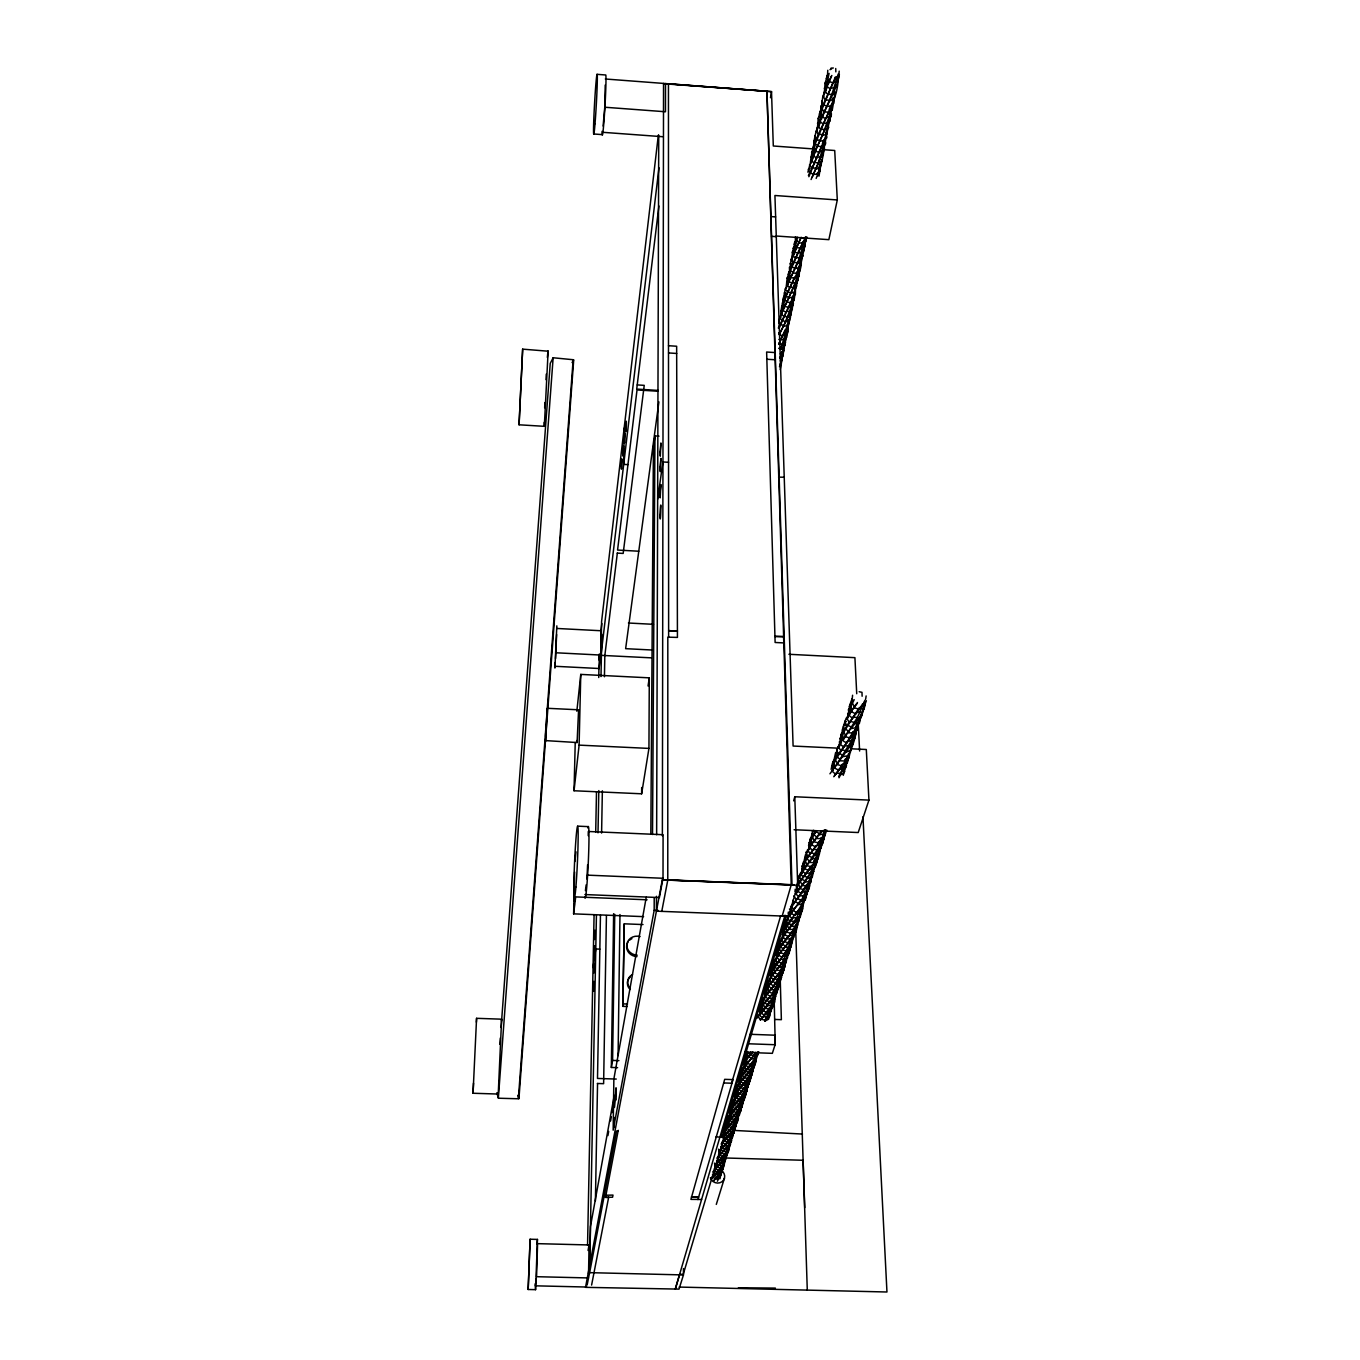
<?xml version="1.0" encoding="UTF-8"?>
<svg xmlns="http://www.w3.org/2000/svg" width="1360" height="1360" viewBox="0 0 1360 1360"><rect width="100%" height="100%" fill="white"/><g stroke="black" fill="none" stroke-linecap="round" stroke-linejoin="round"><path stroke-width="1.5" d="M584.902 894.557L659.379 897.566L663.017 878.271L663.085 834.717L588.302 831.487L588.217 835.652M665.499 83.555L665.465 111.758L604.775 107.236L605.217 85.051M851.649 748.816L866.303 749.496L868.938 800.105L794.784 796.756L797.691 885.258L667.777 880.107L667.811 637.16L677.433 637.415L676.651 346.239L668.491 345.712L668.457 84.099M544.204 422.348L544.323 426.326L519.061 424.796L522.665 349.146L548.131 351.203L544.323 426.326M656.455 896.291L656.404 911.149L661.759 911.37L667.828 879.886L791.231 884.85L782.153 916.181L788.46 916.436L797.691 885.258M656.642 834.717L658.733 135.133M661.759 911.37L788.443 916.283M662.371 835.839L663.544 83.453M723.809 1125.179L723.979 1137.453L683.179 1274.541L679.694 1274.116L675.308 1289.042L585.531 1287.342L662.303 879.886L793.951 884.748M810.543 838.049L808.622 845.461L809.472 849.405L811.155 840.378L814.011 834.683L815.966 831.674L819.553 833.629L821.304 830.926M646.238 897.277L613.853 1079.075L613.173 1130.177L654.177 910.299L654.211 897.719M575.229 742.475L574.039 790.755L641.631 793.798L648.941 748.408L649.298 677.841L580.771 674.407L576.844 711.246M652.511 834.496L654.959 435.914L658.988 436.169M813.756 148.325C813.399 121.278 834.547 100.419 839.375 74.511M812.192 836.4L812.583 830.586L812.753 835.091L809.795 840.174L811.155 840.378L812.311 843.88L806.242 852.176L805.63 859.129L802.009 866.388L802.519 872.78L805.29 861.458L815.881 845.818L819.74 845.053L825.35 829.855L823.446 832.864L824.33 833.867L818.703 843.047L805.63 859.129L806.854 858.721L809.761 861.339C805.987 867.765 796.62 873.681 798.745 882.3L797.147 884.612L798.456 884.51L810.424 866.966M641.631 793.798L641.682 787.508M650.828 834.343L653.412 447.372M608.685 1197.123L591.6 1285.081M820.42 114.189L822.817 96.39L831.419 76.262M624.155 428.162L623.696 464.389L627.946 464.644M608.685 1197.446L605.523 1197.361L618.239 1130.33M627.079 1006.519L622.829 1006.366L624.274 923.814L643.008 924.562M622.829 1006.366L624.274 923.814M605.931 1195.219L613.003 1195.083L612.578 1197.225L605.523 1197.361M617.61 1067.668L611.337 1067.464L612.595 1060.426L614.737 914.345M618.086 1055.564L619.973 914.566M827.305 78.88L827.781 70.261M611.337 1067.464L613.632 913.665M606.424 915.586L603.619 1083.682L597.397 1083.478M587.554 1245.233L594.082 914.651M595.697 832.082L596.496 791.86M598.74 677.535L598.961 666.961M599.199 654.262L599.114 660.059L599.76 654.602M555.22 662.422L554.863 666.281L599.08 668.508L599.352 654.262M588.54 1273.827L589.067 1244.961L537.574 1243.652L536.571 1276.7L588.455 1277.941M589.73 1266.5L590.444 1226.635L614.176 1095.803M599.08 668.508L600.678 655.061L601.12 630.751L556.801 628.456M651.236 657.849L600.984 655.35L601.596 621.435L658.342 135.116M587.146 1284.979L589.594 1272.535M589.713 1266.194L596.428 915.178M598.009 832.813L598.808 790.585M601.001 676.549L601.8 634.304M601.596 833.068L602.361 790.806M604.435 676.736L604.826 655.605L617.338 553.112M595.408 1200.948L597.55 1083.495M600.457 915.28L597.499 1078.446L616.267 1079.058M586.908 879.036L587.622 864.756M643.586 916.64L573.614 913.852L574.617 871.998M574.039 790.755L579.105 745.127L580.771 674.407M863.719 702.576L865.198 702.474L865.147 704.905C860.472 724.642 836.264 737.392 835.839 757.265L832.541 763.232L831.13 769.386M545.581 736.542L545.666 733.244M575.314 896.784L575.127 899.759L575.178 896.869M555.56 658.58L556.614 634.542M839.477 746.385L843.642 732.309L858.007 709.512M782.867 349.35L783.224 354.62L780.062 365.007M839.12 745.586L841.517 733.295M824.16 836.689L824.075 838.967L817.921 850.765L809.285 862.427L814.3 862.648L816.952 858.007L822.987 842.265L824.16 836.689L822.817 836.791M775.2 352.308L774.894 359.754L766.836 359.244M830.144 113.73L831.368 113.713L831.3 115.396L811.019 160.463L807.891 172.193M816.476 862.393L809.846 881.263L798.966 896.801L795.413 893.571L802.808 884.476L799.952 881.892L798.745 882.3L803.131 877.115L800.53 873.188L801.839 873.086L802.74 869.754L801.669 868.989L803.505 867.578M544.663 407.762L544.884 402.526M797.147 884.612L798.609 877.897M847.518 717.281L850.051 704.429M788.868 948.175L790.109 948.073C789.021 964.053 768.009 971.346 767.788 986.68L765.442 990.25L764.796 997.832L762.654 999.651L762.195 1005.516L759.373 1010.633L760.155 1013.2L757.231 1018.028M778.056 987.496L772.701 999.362L758.149 1016.396L760.427 1019.983L772.106 1004.955L777.121 992.086L778.056 987.496L776.849 987.598M851.836 702.695L852.584 695.249M787.389 955.009L786.029 962.948L784.805 962.744L780.062 975.426L776.577 976.157L767.788 986.68L771.613 982.566L769.25 978.877L770.457 978.775L770.542 972.859L773.33 967.419M804.083 244.018L805.239 243.984L805.154 245.633L799.952 258.332L785.315 289L780.963 310.811L780.861 317.594M473.042 1093.253L476.578 1018.317L501.619 1019.184L498.236 1094.052L473.042 1093.253L473.518 1083.138M476.391 1022.176L476.578 1018.317M722.84 1134.869L723.265 1136.756L724.659 1135.447L723.588 1131.792L727.685 1127.525L725.764 1124.431L727.634 1122.017C727.583 1109.692 745.909 1104.881 746.215 1091.604L744.294 1099.424L738.072 1113.432L736.355 1116.441L733.159 1116.339L728.62 1121.66L726.189 1129.429L725.305 1127.049L726.393 1122.646M782.102 313.752L782.663 307.275L786.437 295.46L794.41 277.542L798.235 277.032L799.782 267.971L799.136 275.621L781.065 314.007L778.804 321.232M802.587 255.034L796.977 273.292L783.853 299.727L787.338 301.427L782.748 310.267L784.397 311.457L786.437 312.12L793.339 297.211L799.221 273.989M755.055 1059.151L756.177 1059.049C755.803 1072.921 736.644 1078.225 736.763 1091.23L734.366 1095.259L734.893 1100.427M793.39 303.059L788.307 316.744L779.195 334.526L781.116 335.376L783.224 335.614L789.565 320.28L793.39 303.059L792.268 303.093M795.09 289.969L796.841 282.693L795.804 282.948M781.167 358.615L782.255 358.581L781.303 361.573L780.419 360.995L783.598 346.851M786.522 287.674L785.315 289L787.542 291.941L791.69 293.046L795.294 291.669M750.006 1075.675L751.111 1075.573C750.737 1089.139 732.122 1094.205 732.122 1106.853L729.81 1110.695L730.354 1115.659M752.505 1067.481L753.627 1067.379L752.811 1071.459L751.689 1071.289L745.824 1085.246L742.526 1085.144L736.763 1091.23L738.276 1089.751L737.137 1085.977L739.041 1084.532L741.455 1076.457L753.304 1060.596M741.455 1107.176L736.78 1117.393L726.852 1128.103L728.399 1129.429L730.337 1130.109L736.44 1121.813L740.707 1111.018L741.455 1107.176L740.384 1107.278M756.177 1059.049L754.154 1067.243L748.731 1078.14L744.549 1078.004L744.957 1077.052L741.54 1075.131L744.94 1071.833L742.764 1068.348L743.886 1068.246L746.351 1059.933L752.488 1051.994L756.347 1053.116L742.764 1068.348L741.54 1075.131L739.058 1079.364L739.84 1083.529L738.956 1080.911M727.991 1151.223L723.554 1160.862L712.861 1171.776L715.581 1174.445L724.914 1161.712L727.991 1151.223L726.954 1151.308M732.343 1136.96L727.838 1146.786L716.941 1158.057L719.695 1160.743L729.198 1147.687L732.717 1133.305L733.856 1133.39L734.587 1129.667L733.533 1129.769M749.071 1079.687L747.864 1087.643L746.759 1087.473L742.764 1097.979L739.636 1098.676L732.122 1106.853L735.369 1103.81L733.278 1100.427L734.366 1100.325L736.678 1092.488L737.783 1090.873L739.721 1094.069L743.852 1094.205L749.156 1083.58L751.111 1075.573M545.989 379.678L546.295 374.102M723.588 1131.792L725.39 1130.534L725.305 1127.049M722.738 1165.18L723.758 1165.078L723.656 1166.931L721.208 1171.708L713.575 1181.143M741.472 1104.626L739.109 1109.777L735.046 1109.658L733.125 1106.496L731.289 1109.556L730.218 1109.386L732.19 1106.156L732.071 1103.028M790.007 303.297L788.817 307.462L784.72 306.357L785.383 305.711L782.51 303.433L783.751 296.514L784.805 296.922L785.468 292.927L784.346 292.74L785.553 295.919L789.276 297.772L793.339 297.211L792.625 296.48L794.223 294.389L795.158 288.677M789.208 275.502L791.078 259.454L801.193 237.252L794.07 253.861M741.472 1071.221L741.54 1074.638M499.851 1044.361L500.327 1038.02M501.109 1027.446L550.239 363.409L553.146 357.765L573.155 359.72L518.364 1098.778L498.338 1098.217L496.893 1092.726M498.372 1097.792L553.146 357.765M614.074 1117.376L614.006 1127.219M838.185 80.087C836.383 109.752 813.025 132.583 810.526 161.772L811.512 162.384L810.747 163.523M817.326 129.846L818.227 118.592L820.998 109.259L836.162 76.619M519.061 424.796L522.665 349.146M824.126 95.013L825.078 83.368L827.951 73.627M547.349 357.442L547.995 350.761M603.109 126.038L604.775 107.236M785.485 339.371L782.867 356.184L779.603 357.425M788.256 325.533L787.661 332.86L780.504 349.367L784.006 348.007L787.729 331.245L786.641 331.279M791.078 311.474L786.777 334.254L783.054 334.747L778.617 344.352L785.06 329.97M793.577 301.104L793.934 297.194L792.421 306.085L788.647 306.595L779.348 327.811M536.911 1243.992L537.455 1239.419L530.111 1239.232L528.173 1289.484L535.568 1289.671L537.455 1239.419M762.042 1005.465L762.093 1001.419M722.007 1168.41L720.001 1178.763M793.016 256.989L797.589 237.184M821.644 159.613L819.026 176.12M828.427 125.834L823.48 151.045L811.087 179.537M726.206 1154.657L722.806 1168.58L721.99 1167.968L725.016 1159.876M501.432 1021.037L501.619 1019.184M831.708 110.228L832.065 106.76L830.331 116.841L826.183 117.317L815.405 143.429L812.124 160.208L811.019 160.463L814.334 163.047L808.418 175.491M828.546 111.35L832.235 110.109L835.244 92.633M838.474 78.302L839.205 71.145M779.79 977.993L780.98 977.891L780.045 982.532L778.838 982.345L772.208 998.325L768.638 998.206L762.195 1005.516L765.935 1001.589L763.606 997.934L771.494 988.72L768.893 986.289L766.632 990.437L765.442 990.25L767.601 986.765L767.686 982.532M811.665 160.786L812.005 157.573L810.866 157.148M739.126 1114.775L739.534 1111.001M825.078 92.14L829.107 73.372M790.534 944.01L788.001 951.388L784.856 952.952L772.361 971.142L771.137 970.955L773.568 967.198C774.231 951.235 795.022 943.33 797.198 926.67L796.008 926.194L792.37 934.983L788.766 935.714L780.674 946.679L778.277 951.201L777.036 958.443L776.169 955.145L777.733 948.991M815.881 845.818L815.745 847.008L811.274 844.56L809.166 847.212L812.855 850.544L813.331 849.456L817.36 849.626L819.74 845.053L820.607 846.056L822.239 844.407L822.987 842.265L821.627 842.044M802.927 908.072C799.357 923.763 780.028 931.43 779.263 947.444M796.79 912.05L784.21 928.319L782.289 937.193M788.766 935.714L777.036 950.997L778.277 951.201L779.314 954.482L776.526 957.219L779.892 960.33L790.007 946.288L796.11 928.999M574.872 861.543L576.011 851.853M776.577 976.157L771.613 982.566L772.344 981.699L775.846 982.685L780.062 975.426L780.827 976.344L771.052 989.723L775.574 989.893L779.926 981.869L783.649 969.68M600.916 631.074L601.817 623.526M600.984 655.35L658.971 167.756M773.67 998.461L771.817 1005.448L765.034 1015.07L762.875 1014.322L761.158 1012.894L772.208 998.325L772.701 999.362L774.571 998.274L775.795 996.574L774.673 996.098M806.378 894.863L805.29 900.031L803.998 899.827L796.654 917.83L792.846 917.677L784.397 930.563L783.139 930.359L785.383 926.755C786.199 910.146 805.97 902.054 809.727 885.87M784.346 964.988L783.887 970.241L780.827 976.344L783.02 972.825M658.92 205.972L636.718 389.079L658.342 390.439M573.614 913.852L575.688 896.903L647.088 899.793M739.636 1098.676L735.369 1103.81L739.177 1103.912L742.764 1097.979L743.444 1098.829L744.804 1097.384L745.433 1095.548L744.345 1095.378M755.65 1058.437L750.771 1068.943L740.656 1081.727L744.294 1083.801L746.368 1080.112L750.108 1079.313L751.638 1075.471L750.584 1075.029L738.276 1089.751L742.016 1090.788L745.824 1085.246L746.266 1086.232L748.017 1085.178L749.156 1083.58L748.119 1083.138M726.07 1143.658L723.928 1146.667L721.123 1143.947L722.517 1142.689L725.934 1144.661L727.855 1141.295L731.391 1140.53L732.717 1133.305L729.062 1142.995L726.07 1143.658L719.015 1151.053L718.607 1149.2M796.858 924.035L795.345 931.43L794.325 930.699L791.112 932.263L788.63 936.853L784.482 934.541L796.654 917.83L797.181 918.918L800.462 915.994L803.437 902.479M794.954 891.667L795.26 889.202L796.484 889.695L796.603 893.18L810.203 873.188L817.972 854.029L819.315 854.25L820.471 848.759L819.145 848.844M809.812 883.643L810.254 880.141M585.412 890.664L586.16 884.85M536.333 1278.519L535.381 1285.829L586.738 1287.036M817.326 856.987L816.765 862.852L813.365 869.737L802.332 885.547L807.262 885.751L806.718 884.646L809.404 882.283L810.866 877.353L812.175 877.557L813.297 872.219L811.988 872.321M820.709 846.923L821.185 843.268M658.903 401.897L625.634 648.669L651.967 650.012M653.361 447.678L654.959 435.914M801.839 873.086L807.381 864.603L805.29 861.458L803.964 861.56L805.477 854.675M737.477 1089.547L736.695 1087.371L735.59 1092.59L736.678 1092.488L738.361 1095.191L737.715 1095.99L739.602 1096.925L741.693 1097.129L743.41 1093.219L746.708 1091.553L745.229 1095.31L741.54 1096.092M852.601 741.387L848.878 757.877L839.018 777.784M657.645 499.222L662.932 461.958L668.559 462.298M865.657 699.21L866.133 695.929M747.439 1055.02L747.167 1056.924L746.385 1054.578L747.728 1051.569L749.938 1055.088L744.379 1061.48L744.379 1068.569M593.028 967.572L595.782 948.974L599.845 949.127M648.057 685.984L649.298 677.841M835.635 752.59L833.952 760.274L835.38 760.172L849.269 738.395M782.255 358.581L780.181 369.597M760.155 1013.2L763.283 1005.142L765.85 1007.522L765.408 1008.525L769.862 1008.695L769.386 1007.658M805.239 243.984L801.21 262.157L797.538 263.534L805.732 236.674M831.368 113.713L824.67 140.488L814.334 163.047L821.712 145.758L824.194 144.075L826.693 130.985L825.877 133.467L826.88 134.096L822.97 135.456L822.766 134.555L829.311 116.229L833.374 97.886M764.881 996.183L766.632 990.437L767.635 993.633L766.7 994.279L770.644 996.489L775.574 989.893L775.098 988.856L777.563 986.612L778.702 987.071L776.985 991.457L776.016 990.743L772.956 992.273L773.143 993.378L768.757 992.154L775.846 982.685L776.033 983.807L779.926 981.869L778.94 981.155L777.104 985.133L777.869 986.034L773.517 986.952L773.653 985.847L770.491 984.096L769.539 984.725L768.264 980.679L769.471 980.866M668.627 636.956L668.491 345.712M528.173 1289.484L530.111 1239.232M800.428 263.058L801.057 259.148M792.013 885.02L766.955 91.273L663.51 83.725M770.474 97.733L771.511 91.63L669.545 83.895M793.985 937.176L790.738 940.066L790.228 938.995L787.95 942.701L784.312 941.681L783.581 942.565L781.116 938.774L782.357 938.672L784.397 930.563L785.468 933.895L782.595 936.734L786.029 939.879L786.471 938.842L790.228 938.995L795.413 932.297M818.907 117.045L818.227 118.592L820.539 121.431L818.737 126.361L822.137 109.004L832.592 83.385M806.718 884.646L791.843 906.746L789.514 914.311L788.477 913.563M607.92 1135.6L608.685 1131.418M610.589 1120.98L611.337 1116.798M612.102 1112.633L612.867 1108.451M857.888 727.532L849.439 747.167L829.94 773.806M588.064 1250.469L589.067 1244.961M849.303 755.565L848.878 757.877L847.518 757.333L844.611 759.832M811.053 880.617L808.69 887.825L807.619 887.06L804.304 888.675L804.508 889.848L799.731 888.522L800.496 887.621L798.456 884.51L797.3 887.094L798.405 890.494L797.385 891.157L801.703 893.537L801.839 892.381L805.562 891.633L809.404 882.283L810.628 882.793L811.937 875.313M848.674 753.474L845.461 762.96L841.84 764.643L838.882 770.338L834.122 767.788L837.658 763.487L835.38 760.172L832.949 766.768L833.119 770.457L831.81 770.882L835.737 774.35C845.971 762.025 853.604 747.354 856.324 731.476L855.134 735.981L853.927 735.148L850.238 736.848L850.493 738.123L835.839 757.265L837.165 756.857L840.31 759.628L839.817 760.767L845.223 761.022M818.142 857.429L815.728 864.824L814.64 864.059L811.257 865.691L811.478 866.881L803.131 877.115L803.913 876.214L807.755 877.285L807.959 878.475L812.175 876.435L811.087 875.67M589.611 1272.79L616.539 1130.993L618.222 1131.044M791.214 945.404L789.021 952.119L788.001 951.388L781.796 963.033L772.429 975.035L774.214 976.497L776.441 977.262L783.836 966.501L790.109 948.073M797.606 924.545L797.198 926.67L799.697 916.708L798.439 916.81M605.523 1197.021L605.931 1194.879M789.956 911.71L790.058 915.127L788.885 915.535L792.387 918.731L792.846 917.677M773.33 1003.867L769.284 1014.169L764.711 1021.19L771.817 1005.448L772.939 1005.907L775.166 996.965L773.976 997.05M785.06 965.549L782.901 972.111L781.915 971.397L778.804 972.944L778.991 974.066L776.662 973.828L774.537 972.808L775.251 971.941L773.364 969L772.14 969.102L773.449 963.016L774.605 963.492M717.366 1181.245L722.058 1172.048L723.758 1165.078M779.416 942.82L779.535 947.07L780.674 946.679L783.377 949.161L782.935 950.198L785.281 950.708L787.61 950.368L787.1 949.297L790.432 944.095M737.647 1120.436L732.258 1132.302L722.517 1142.689L731.833 1131.367L737.324 1118.413L738.378 1118.583L737.29 1122.323L734.077 1123.955L734.502 1124.907L730.49 1124.788L736.355 1116.441L736.78 1117.393L739.585 1114.792L738.072 1113.432L734.978 1114.112L727.634 1122.017L730.898 1123.853L727.685 1127.525M734.077 1123.955L735.76 1120.98L736.44 1121.813L732.581 1122.663L732.7 1121.66L729.062 1120.657L727.974 1116.968L729.045 1117.138L739.177 1103.912L739.33 1104.932L742.832 1103.13L741.948 1102.467L743.58 1097.469M747.082 1089.632L746.708 1091.553L747.677 1085.671M729.895 1142.366L730.575 1144.236L727.838 1146.786L729.062 1142.995L729.725 1143.794L731.017 1142.417L731.629 1140.632L730.592 1140.462M743.121 1097.571L743.053 1103.351L740.469 1110.831L736.848 1111.613L734.842 1115.132L731.323 1113.109L732.173 1112.514L731.289 1109.556L730.847 1114.129L729.861 1114.486L732.751 1117.274L733.159 1116.339M860.727 717.128L859.333 723.554L857.854 723.316L851.496 740.724L847.331 741.489L847.212 742.73L844.526 741.829L842.35 740.146L843.489 739.432L842.18 735.76L840.718 735.522L844.169 729.232L843.506 726.835L844.951 721.242L846.447 718.046L847.909 717.961L850.748 706.928L854.199 699.635M758.472 1051.994L755.157 1062.823L751.366 1063.622L744.94 1071.833L745.603 1071.017L749.02 1072.972L751.026 1072.394L752.624 1071.136L752.437 1069.062M545.649 741.064L547.179 708.288L578.595 709.801L577.082 742.543L545.564 740.605M787.1 949.297L789.65 947.019L790.823 947.495L793.254 937.805L791.996 937.907M809.438 885.394L805.273 899.028L795.056 915.569L790.823 913.24L791.826 912.577L790.738 909.211L789.446 909.007M824.126 149.719L834.717 150.501L837.301 199.954L828.852 239.666L776.169 236.011M778.566 477.156L784.227 477.224M817.87 175.763L819.961 164.628L819.145 167.11L820.148 167.705L816.187 178.381M801.431 257.499L801.244 265.2L800.105 265.013L795.532 281.911L786.93 302.209L791.146 302.481L792.625 296.48M865.198 702.474L861.883 715.445L853.723 733.04L850.493 738.123L845.138 736.644L857.48 717.417L864.96 700.162M789.446 321.402L780.504 349.367M806.871 236.946L804.236 247.061L800.36 247.554L790.602 270.232L787.729 284.971L786.675 285.226L789.786 287.708M802.128 254.575L802.91 256.241L799.952 258.332L796.042 257.261L791.299 266.543L787.185 278.154L786.318 285.957L787.236 286.552L787.627 282.404L786.573 281.996L789.497 279.939M827.9 125.715L828.767 127.449L825.622 129.557L820.998 129.217L817.615 126.616M821.134 159.545L821.967 161.262L820.148 167.705L816.289 169.082L824.194 144.075L825.333 144.5L825.707 142.868L825.18 141.185L823.48 151.045L819.4 151.521L819.604 152.422L815.15 151.232L822.766 134.555L818.482 134.266L816.051 131.206L817.258 131.189M783.649 636.616L774.877 636.412L783.649 636.616L783.785 643.161M838.185 74.069L832.065 93.704L821.219 119.748M793.662 800.836L794.784 796.756M697.918 1199.571L733.04 1079.619L724.693 1079.33L690.914 1199.384L701.59 1199.469M780.674 915.756L731.51 1083.58M785.026 915.212L675.308 1289.042L679.014 1289.127L683.451 1274.932L683.451 1268.591M752.811 1071.459L751.638 1075.471L751.553 1071.561M721.004 1137.351L786.233 915.977M719.066 1178.355L720.851 1173.493M799.731 913.92L800.666 910.775L801.941 910.979L799.663 914.634L798.847 913.682L795.192 914.43M780.045 982.532L778.702 987.071L778.583 982.94M819.315 854.25L817.717 859.639L816.459 859.129L813.739 861.509L814.3 862.648L811.478 866.881L806.599 865.521L817.36 849.626L817.921 850.765L821.372 847.739M826.727 830.059L823.021 840.973L821.916 840.191L818.482 841.84L818.703 843.047L813.739 841.67L811.274 844.56L819.553 833.629L813.739 841.67L814.538 840.735L812.396 837.556L811.053 837.658L812.209 833.374M773.126 1005.057L774.044 999.379M773.245 1006.842L774.86 1001.538L774.724 995.724M716.295 1204.416L724.472 1178.1M742.509 1071.663L743.053 1069.946L741.931 1069.759L743.087 1073.584L743.971 1072.972L746.759 1075.675L748.884 1075.607L750.788 1074.791L750.091 1073.924L751.689 1071.289M795.532 287.045L795.362 294.576L794.223 294.389L789.769 310.828L783.649 326.23L787.661 325.669L788.664 319.702M780.283 353.855L782.136 353.26L783.122 347.429L784.006 348.007L780.045 358.241M868.938 800.105L858.211 832.541L794.087 829.736M720.001 1175.193L719.151 1178.44L715.496 1179.273L721.99 1167.968L719.372 1169.345L711.807 1178.151M727.294 1154.81L725.407 1157.955L727.43 1150.934L728.399 1151.342L727.039 1154.759L723.554 1155.524L714.867 1165.945L715.802 1169.26L719.508 1170.314L719.372 1169.345M723.078 1168.597L721.208 1171.708L717.655 1171.572L717.519 1172.541L714.204 1170.62L724.761 1157.139L721.667 1158.788L718.301 1156.85L727.43 1145.851L724.319 1145.766L718.981 1152.073L719.933 1155.439L723.707 1156.51L723.554 1155.524M746.249 1088.935L746.759 1087.473M736.814 1119.858L737.324 1118.413M732.802 1133.22L731.272 1135.753L732.785 1137.028L733.686 1131.486M740.163 1076.066L739.517 1077.936L741.54 1081.115L739.126 1083.24L742.118 1086.096L742.526 1085.144M817.972 854.029L813.739 861.509M810.288 879.002L810.866 877.353M738.242 1086.147L738.752 1084.685M803.437 901.476L803.998 899.827M815.711 866.014L813.365 869.737L812.515 868.768L808.724 869.516L808.605 870.689L804.202 868.292L805.239 867.612L804.1 864.161L802.757 863.957L803.505 861.849M729.045 1117.138L730.592 1114.588L730.813 1111.103L729.81 1110.695L730.915 1109.114M724.642 1131.962L725.135 1130.534M784.805 962.744L780.997 969.408L783.513 967.147L784.652 967.623L785.825 960.806M788.103 918.357L787.542 919.972L786.267 919.785L787.627 923.984L788.613 923.321L791.945 925.157L791.826 926.296L794.24 926.262L796.399 925.361L800.462 915.994M857.854 723.316L855.814 726.495L856.783 727.549L851.496 728.518L851.632 727.26L847.739 725.186L844.169 729.232L845.512 728.824L848.725 731.629L848.215 732.785L853.723 733.04L853.111 731.85L856.069 729.334L857.463 729.878L859.027 721.14M775.285 961.248L775.846 959.667M760.597 1006.978L759.917 1008.916L761.09 1009.103L762.076 1012.265L759.458 1014.713L760.75 1016.481L762.654 1017.705L763.079 1016.702L766.598 1016.838L767.074 1017.858L768.91 1016.77L772.31 1006.264L771.273 1010.157L770.304 1009.46L767.295 1010.973L767.465 1012.078L765.204 1011.857L763.164 1010.854L763.861 1010.021L762.025 1007.131L760.852 1007.233L761.906 1003.34M854.964 737.8L852.431 741.761L851.496 740.724L836.825 764.456L842.078 765.901L841.84 764.643M833.323 761.022L832.541 763.232L833.969 763.453L835.227 767.074M834.598 92.021L835.771 92.463L832.592 94.571L827.883 94.214L824.449 91.596L825.588 91.341L827.441 86.224L825.078 83.368L825.775 81.804M829.107 109.803L830.79 105.128L831.589 105.91L827.118 106.437L822.987 104.448L821.627 101.133M822.256 144.245L823.888 139.723L824.67 140.488L820.284 141.032L816.221 139.077L814.878 135.762M812.124 160.208L813.858 155.465L811.597 152.66L812.277 151.113M808.894 176.715L814.759 162.248L818.873 163.37L821.967 161.262L824.5 147.917L823.293 147.951M792.217 259.42L791.078 259.454L793.339 262.412L797.351 262.667L792.676 272.986L796.977 273.292L800.105 265.013M768.468 1019.286L767.516 1018.589L769.012 1014.628L770.117 1015.087L768.468 1019.286L764.711 1021.19M866.388 700.723L863.991 707.03L862.767 706.197L859.01 707.914L859.265 709.189L846.583 725.9L844.951 721.242L846.413 721.48M787.729 284.971L789.293 280.874L787.185 278.154L787.831 276.641M843.251 775.336L847.807 759.339L847.739 761.702L846.634 763.776L845.461 762.96L838.661 776.56M716.55 1160.947L721.599 1163.463L724.914 1161.712L724.081 1161.083L725.288 1157.938L726.257 1158.346L723.554 1160.862L720.086 1159.842L714.884 1164.976L714.476 1163.123M831.861 75.463L828.818 81.6L833.425 82.824L835.023 77.299M758.778 1051.739L751.536 1064.676L747.422 1063.52L748.085 1062.704L745.229 1060.035L746.249 1056.261L744.379 1061.48L745.501 1061.65L746.436 1064.71L743.886 1068.246M827.968 112.846L826.404 118.218L824.024 117.929L819.4 113.951L820.454 110.823M828.138 84.456L829.549 80.954L826.302 78.506L827.356 75.361M814.538 153.833L815.864 150.586L812.736 148.189L813.773 145.078M796.637 237.592L792.353 252.28L793.441 252.688L793.526 255.272L792.472 255.527L795.617 258.043L805.273 237.558L801.074 238.119M792.472 308.907L790.483 311.542L786.556 311.27L778.328 328.066M788.528 322.847L786.947 324.938M782.187 305.592L781.541 307.105L783.615 309.808M789.888 279.463L793.084 272.221L789.548 270.487L789.429 267.257L790.517 267.665M818.38 172.244L820.114 171.224L819.876 169.541M755.888 1052.113L753.916 1055.19L749.938 1055.088L752.488 1051.994M825.061 138.805L826.829 137.785L826.591 136.085M768.638 998.206L765.935 1001.589L766.649 1000.739L770.1 1001.708L770.287 1002.796L774.112 1000.892L773.143 1000.178L773.891 998.716M810.101 168.232L808.367 169.252L809.676 172.533L813.671 174.471L817.989 173.927L817.224 173.162M831.98 104.21L833.765 103.19L833.527 101.473M812.26 177.038L816.102 168.198L811.886 167.909L809.489 164.883M779.195 334.526L783.768 325.38L779.977 324.394L778.991 322.864M825.962 830.433L824.33 833.867L819.417 834.819L822.409 830.79L824.857 830.161M731.272 1135.753L732.751 1132.625L733.618 1133.271L728.008 1142.298L724.183 1141.21L723.214 1137.827L732.275 1126.675L735.862 1125.893L736.831 1122.272L733.618 1133.271L730.201 1135.039L727.005 1133.169L724.659 1135.447L728.246 1136.433L728.127 1137.436L731.918 1136.569L727.855 1141.295M724.081 1161.083L724.744 1159.774M720.579 1173.425L720.732 1175.346L719.304 1176.536L717.468 1177.08L714.391 1175.278L710.872 1178.491M729.045 1145.732L729.198 1147.687L725.832 1149.455L720.715 1146.905M741.948 1102.467L742.662 1101.09M757.554 1052.3L756.823 1053.711L757.741 1054.391L754.086 1056.261L753.916 1055.19L745.552 1065.322L749.241 1067.413L749.377 1066.376L753.304 1066.529L755.344 1063.18L754.069 1061.412M731.986 1104.49L730.983 1108.145L733.72 1110.729L733.074 1111.511L737.001 1112.633L738.667 1108.825L741.931 1107.159L741.863 1103.334M767.516 1018.589L768.281 1017.144M767.482 984.538L766.411 988.482L767.601 988.38L769.471 991.287L767.635 993.633M805.018 896.716L804.202 898.263L805.273 899.028L801.125 901.034L805.562 891.633L806.395 892.585L807.976 890.97L808.707 888.896L807.398 888.692M776.39 957.372L777.172 955.876L776.169 955.145M798.354 918.544L797.555 920.074L798.592 920.822L794.529 922.811L794.325 921.655L790.619 920.618L789.871 921.502L787.355 917.677L788.63 917.575M785.315 924.239L784.21 928.319L785.468 928.217L787.44 931.243L786.692 932.127L791.316 933.419L796.399 925.361L795.583 924.426M852.006 698.853L849.252 706.69L850.748 706.928L852.074 710.651L846.447 718.046L849.422 722.313L850.272 721.344L854.573 722.534L854.845 723.809L859.52 721.65L858.296 720.817M850.238 736.848L853.111 731.85M572.084 362.576L573.716 359.771L518.925 1098.812L517.769 1095.361M852.822 700.06L850.782 703.392L852.261 703.307L854.658 706.707L848.453 714.799L852.55 718.369L853.06 717.213L857.48 717.417L858.109 718.641L861.883 715.445L860.472 714.901M770.457 978.775L772.361 971.142L773.381 974.389M772.956 992.273L775.098 988.856M862.597 703.919L859.265 709.189L853.791 707.693L850.918 711.382L855.882 714L856.001 712.742L860.234 711.96L861.203 713.031L863.787 709.019L862.291 708.781M789.174 271.303L788.171 274.346L791.095 276.641L790.415 277.287L794.597 278.409L794.41 277.542M795.022 241.264L794.019 244.324L796.994 246.653L796.314 247.282L800.547 248.421L802.502 242.301L805.97 241.06L805.834 237.796M736.848 1111.613L738.667 1108.825M843.489 739.432L845.988 735.675L843.642 732.309L842.197 732.411L842.265 730.014L843.948 724.506L845.325 725.05M833.595 97.529L832.83 98.685L833.85 99.297L829.872 100.674L825.316 99.467L822.817 96.39L824.058 96.356M857.48 702.491L853.791 707.693L856.97 703.647M838.406 80.002L837.42 81.447L833.204 81.923M734.366 1100.325L742.016 1090.788L741.88 1091.808L743.988 1091.74L745.858 1090.941L745.161 1090.091M790.058 915.127L791.826 912.577M834.496 775.744L839.001 769.114L843.081 768.332L843.999 769.369L845.733 767.669L846.498 765.459L845.07 765.238M727.43 1150.934L725.696 1153.875L723.741 1154.181L719.015 1151.053M726.478 1124.125L725.373 1125.672L726.41 1129.072L725.424 1129.429L728.28 1132.183L730.456 1129.106L734.162 1129.242L736.1 1126.046L735.046 1125.876M740.214 1077.749L739.058 1079.364L740.095 1079.789L740.146 1082.883M760.58 1008.967L759.373 1010.633L760.478 1011.092L760.546 1014.339M771.783 971.142L770.542 972.859L771.681 973.318L771.205 978.078L770.321 974.899L772.038 973.573M766.088 990.369L764.864 992.052L765.986 992.528L766.071 995.792L764.966 996.166L768.213 999.209L770.78 995.384L774.214 994.67L774.962 995.571L777.121 992.086L775.914 991.882M796.008 926.194L793.407 928.506L793.934 929.577L789.174 929.39L789.633 928.353L786.879 925.837L785.723 926.228L785.587 921.927L786.777 922.42M783.751 930.716L782.476 932.467L783.666 932.943L783.751 936.343M814.147 871.318L810.747 874.31L810.203 873.188L806.259 873.018L805.783 874.089L802.162 870.808L803.369 870.417L803.25 866.898L802.009 866.388L803.352 864.586M822.715 836.57L823.803 835.108L825.078 835.618L824.891 831.113M793.849 909.806L800.921 899.861L797.147 898.807L790.568 906.848L791.843 906.746L793.849 909.806L793.101 910.707L795.328 911.778L797.793 912.016L797.589 910.86L800.853 909.262L801.907 910.01L805.052 897.821M833.034 764.337L831.606 766.224L832.949 766.768M841.194 736.763L839.749 738.684L841.126 739.228L841.296 742.968L839.97 743.393L841.602 745.467L843.982 746.912L844.475 745.773L848.81 745.977L849.439 747.167L853.128 744.022L851.751 743.478M849.694 708.084L848.215 710.022L849.626 710.583L849.796 714.374M815.966 831.674L812.753 835.091L814.011 834.683L816.969 837.335L816.493 838.44L821.593 838.661L821.032 837.522M760.427 1019.983L763.079 1016.702M833.765 776.747L836.23 773.211L840.497 773.415L841.092 774.588L843.302 773.381L844.713 771.477L843.37 770.933M741.693 1097.129L739.5 1099.696L735.913 1097.656L736.78 1097.044L734.791 1093.899L736.797 1090.635M713.949 1180.259L715.615 1178.304L712.181 1177.369M791.197 314.67L788.307 316.744L784.108 316.472L781.065 314.007M793.526 250.988L792.353 252.28L792.115 260.678M727.923 1149.013L727.549 1150.934L725.781 1151.716L720.392 1149.812M738.735 1114.265L740.707 1111.018L739.619 1110.848M734.077 1100.41L734.468 1098.455M743.563 1068.45L744.668 1067.294L743.971 1066.444M756.262 1056.108L755.157 1057.281L755.871 1058.148L751.774 1059.032L751.91 1057.978L748.051 1056.924L746.861 1053.048M764.388 998.291L765.544 997.084M777.104 985.133L778.294 983.909M781.864 939.369L783.088 938.128M779.45 366.741L781.388 364.123L780.3 363.953M781.439 352.529L784.108 350.642M795.056 245.616L792.999 248.285L794.155 248.472L795.141 251.039L794.24 251.498L795.94 252.705L802.213 252.824L804.27 250.172L803.114 249.968M738.157 1118.413L734.706 1120.215L734.536 1119.195L730.796 1119.11L728.739 1115.744L729.81 1115.659L729.725 1112.123L731.238 1110.899M735.811 1095.514L734.281 1096.755L735.148 1097.401M747.643 1087.371L744.107 1089.19L743.937 1088.153L740.078 1088.068L737.953 1084.634L739.041 1084.532M745.365 1063.333L743.784 1064.608L744.685 1065.271M850.85 750.023L846.243 752.148L846.005 750.89L841.772 749.717L840.939 750.686L838.032 746.487M716.227 1163.786L721.548 1165.656L723.282 1164.874L724.149 1161.593L724.506 1163.412L724.149 1165.248L721.055 1166.829L721.463 1167.747L719.559 1168.07L714.884 1164.976M789.565 320.28L786.012 321.64L781.932 320.552L779.739 317.645M737.205 1092.641L734.366 1095.259L735.386 1095.684L735.437 1098.744L734.434 1099.101L735.607 1100.767L737.358 1101.923L741.013 1101.073L741.455 1102.042L744.294 1099.424L743.274 1098.982M746.827 1060.29L743.903 1062.976L744.957 1063.401L745.025 1066.529L743.988 1066.903L745.212 1068.603L747.014 1069.793L750.771 1068.943L751.23 1069.929L754.154 1067.243L753.1 1066.801M756.347 1053.116L758.132 1052.045M817.088 128.095L818.788 127.109M823.871 93.245L825.605 92.259M789.293 280.874L788.392 281.35L792.166 283.22L796.246 282.659L798.286 280.007L797.13 279.803M813.858 155.465L812.923 155.941L816.935 157.896L817.054 157.012L821.304 157.352L823.429 154.649L822.222 154.445M820.539 121.431L819.57 121.907L823.667 123.879L823.786 122.995L828.104 123.352L830.263 120.632L829.022 120.428M827.441 86.224L826.455 86.7L830.637 88.689L830.739 87.805L835.125 88.162L837.335 85.425L836.077 85.221M790.687 301.665L794.053 300.407L795.158 292.927M796.501 272.459L799.918 271.201L801.244 265.2L800.003 262.004M741.081 1106.598L737.154 1107.465L737.29 1106.445L733.601 1105.442L732.496 1101.702L733.567 1101.872M731.748 1112.956L729.929 1113.755L730.779 1116.611M829.974 69.649L831.538 69.02L830.994 68.153L833.34 68M848.181 755.701L842.996 756.67L843.132 755.429L839.307 753.389L838.202 754.103L836.587 749.513M723.265 1136.756L726.478 1138.558L726.087 1139.476L730.031 1139.595L729.606 1138.66M771.766 976.633L770.644 977.024L773.942 980.084L774.384 979.081L778.022 979.217L778.515 980.254L781.66 977.432L780.521 976.956M781.49 970.462L776.9 970.292L777.342 969.272L774.69 966.807L773.568 967.198L780.334 959.293L784.023 959.446L784.516 960.5L787.712 957.644L786.556 957.168M725.39 1130.534L724.336 1130.636L726.359 1133.951L728.671 1131.265L732.258 1132.302L735.012 1129.735L734.026 1129.31M742.73 1099.543L743.818 1099.458M776.305 959.055L775.081 959.157L777.495 962.897L778.226 962.03L781.796 963.033L782 964.155L785.944 962.2L784.941 961.486M802.978 243.151L798.609 242.845L799.034 242.063L795.447 240.329L795.311 237.065L796.399 237.473M822.222 146.608L817.632 146.268L818.074 145.486L814.283 143.684L814.13 140.369L815.286 140.794M829.073 112.217L824.415 111.877L824.857 111.078L820.998 109.259L820.845 105.91L822.018 106.352M783.887 345.049L784.975 345.015L784.244 343.434M789.429 317.305L790.534 317.254L789.803 315.673M744.43 1082.764L748.306 1082.917L750.312 1079.619L749.207 1079.432M765.17 1013.999L768.536 1013.268L769.284 1014.169L771.409 1010.718L770.236 1010.531M738.395 1287.75L775.387 1288.107M679.133 1287.07L886.958 1292L862.954 816.782M589.594 1272.654L683.451 1274.932M723.979 1137.453L715.972 1136.858M725.152 1157.972L803.097 1160.267L804.729 1207.612M612.595 1060.426L618.919 1060.63M723.673 1082.951L731.51 1083.206M775.064 1019.456L781.371 1019.677L780.198 977.84M623.288 1003.884L627.521 1004.037M750.159 1034.297L775.03 1035.198M748.272 1043.766L775.268 1044.735L774.214 1001.504L773.058 1001.283L771.358 1004.054L772.106 1004.955L767.822 1005.856L767.941 1004.768L764.83 1003.017L763.895 1003.663L762.654 999.651L763.844 999.838M744.77 1052.351L772.344 1053.337L775.081 1044.735L774.843 1035.198M654.177 910.299L658.223 910.452M587.401 875.143L663.017 878.271M662.303 879.886L667.777 880.107M577.592 826.149L588.285 826.625M579.105 745.127L648.941 748.408M839.103 748.221L793.101 746.045L774.928 195.5L837.301 199.954M783.836 642.923L775.115 642.481L766.632 352.019L775.149 352.58M788.902 654.279L854.913 657.662L856.732 693.736M556.07 652.783L600.678 655.061M628.422 623.016L653.48 624.325M733.346 1130.381L802.502 1134.053M638.775 551.225L617.576 550.052L637.024 389.929L658.24 391.255M617.202 553.095L623.169 553.435L644.232 385.356L637.228 384.914M668.559 352.937L676.668 353.464M770.916 216.563L775.642 216.903M771.545 236.334L776.288 236.657M602.548 132.294L662.507 136.697M813.535 148.937L773.296 145.996L771.511 91.63L605.336 78.999M593.81 133.994L602.395 134.623M597.006 74.324L605.642 74.987A29.92 1.003 -86.8 0 1 604.69 110.772A29.92 1.003 -86.8 0 1 602.072 131.342M764.524 1020.102L761.124 1019.15M778.651 348.33L780.317 348.517M756.789 1054.595L757.928 1054.782L757.741 1052.759M741.965 1103.181L743.053 1103.351L742.883 1101.396M800.666 875.721L799.34 875.517L800.768 879.835L801.788 879.155L805.256 881.042L805.12 882.215L809.846 881.263L809.013 880.294M795.991 886.873L797.3 887.094M797.385 921.536L798.66 921.74L798.422 919.547M781.303 940.967L780.062 940.78L781.388 944.928L782.357 944.265L785.638 946.084L787.95 942.701L788.154 943.84L792.166 941.868L791.129 941.137M790.993 942.497L792.234 942.701M787.865 952.714L789.106 952.901L786.896 956.471L786.114 955.553L782.561 956.284L782.442 957.406L778.345 955.128L785.638 946.084L785.519 947.206L787.899 947.155L790.007 946.288L789.208 945.353M807.585 852.38L806.242 852.176L807.704 856.528L808.741 855.848L812.277 857.769L812.141 858.959L816.952 858.007L816.102 857.021M849.252 751.536L850.697 751.774M791.214 263.534L790.058 263.33L791.299 266.543L795.09 268.413L799.204 267.852L798.473 267.121M785.74 336.753L786.845 336.94L784.873 339.558L778.889 339.473M790.194 286.943L794.036 287.997L796.96 285.923L795.889 285.515M779.025 343.587L782.748 344.624L785.604 342.55L784.567 342.159M859.163 691.73L861.985 692.342L862.121 696.252M824.279 88.247L825.452 88.672L825.588 91.341M817.462 123.284L818.618 123.709M780.963 310.811L782.017 311.202M808.996 842.741L810.271 843.251L810.39 846.804M805.953 893.554L807.194 894.047L805.868 895.849L803.845 897.005L803.301 895.9L799.425 895.747L796.382 899.708L793.832 895.832M776.407 953.003L777.563 953.479L777.665 956.828M728.569 1118.651L727.566 1118.243L727.719 1121.235M721.106 1171.64L722.058 1172.048L719.406 1174.547L715.972 1173.544L713.779 1176.026L712.487 1174.598M810.934 852.788L814.827 853.876L815.048 855.066L819.332 853.009L818.244 852.244M783.496 300.407L784.414 300.985M750.227 1051.773L752.063 1052.963M847.654 713.524L848.878 714.357M839.239 742.016L840.429 742.832M808.622 845.461L809.727 846.243L808.809 849.626L807.483 849.711L810.135 853.706M805.12 857.327L806.208 858.092M798.286 880.43L799.34 881.195M782.221 934.711L783.241 935.442M780.181 945.744L779.161 945.013L778.073 949.059L779.314 948.957L781.252 951.949L780.504 952.816L785.043 954.091L784.856 952.952M764.677 994.007L765.646 994.721M742.254 1073.482L741.353 1072.819L740.333 1076.559L743.155 1079.194L742.492 1080.01L746.538 1081.149L748.289 1077.154M728.365 1120.283L727.498 1119.637L726.512 1123.241L729.198 1125.791L728.569 1126.59L732.445 1127.678L732.275 1126.675M778.702 332.843L779.841 333.897M802.179 902.751L802.995 903.703L798.354 904.655L798.49 903.499L795.09 901.629L794.07 902.292L792.914 900.269M783.054 965.583L783.836 966.501L779.416 967.419L779.552 966.314L776.322 964.512L775.37 965.158L774.061 961.061M556.835 625.855L554.914 668.049L554.71 666.111M813.671 830.246L814.895 832.371M535.568 1289.671L535.262 1283.721M722.619 1140.717L723.333 1142.094L722.092 1143.607L721.752 1142.111M718.403 1154.912L719.117 1156.272M714.306 1168.699L715.003 1170.042M834.037 94.486L834.887 96.152M729.487 1142.332L730.15 1144.134L728.399 1151.342L729.3 1145.885M577.082 742.543L576.878 740.537M715.887 1166.557L716.21 1168.597M738.225 1116.662L738.378 1118.583M498.168 1093.066L498.236 1094.052M858.228 723.435L859.622 751.009M835.72 68.51L835.839 71.859M795.685 929.458L807.279 1290.113M766.955 91.273L791.231 884.986M788.324 912.05L788.46 916.436M630.139 989.536A9.673 8.84 10.2 0 1 630.275 977.007M636.973 956.607A10.489 9.486 9.8 0 1 627.946 951.507A10.489 9.486 9.8 0 1 628.048 941.97M629.731 940.066A10.489 9.486 9.8 0 1 631.907 938.655M630.343 988.397A9.69 8.84 10.2 0 1 632.502 974.542M637.228 955.196A10.506 9.503 9.8 0 1 626.943 944.044A10.506 9.503 9.8 0 1 640.118 936.581M587.826 827.968A35.887 1.581 -87.4 0 1 588.285 862.546A35.887 1.581 -87.4 0 1 584.732 896.937M720.987 1170.178A7.327 6.902 21.7 0 1 721.905 1181.772A7.327 6.902 21.7 0 1 710.413 1177.709M574.447 901.289L574.617 898.399L574.447 901.289M614.992 1097.928L614.363 1107.499L614.771 1095.361L614.992 1097.928M615.417 1096.534C615.961 1112.956 616.726 1070.184 615.417 1096.534M594.405 965.073L593.946 972.995L594.303 963.509L594.405 965.073M594.745 947.342L594.218 955.332L594.643 945.812L594.745 947.342M595.051 931.702L594.592 939.573L594.949 930.206L595.051 931.702M593.453 988.55C593.657 1000.824 594.541 967.402 593.453 988.55M574.107 906.576C574.294 909.568 574.43 899.215 574.107 906.576M624.342 440.3C624.461 452.965 625.719 418.438 624.342 440.3M625.702 428.757C625.821 441.541 627.079 406.759 625.702 428.757M660.076 451.962L660.297 456.161L660.943 442.969L660.076 451.962M660.042 467.347L660.28 471.631L660.909 458.371L660.042 467.347M659.94 493.493L660.178 497.862L660.926 484.585L659.94 493.493M659.889 514.641C660.467 532.746 661.81 485.843 659.889 514.641M621.316 466.327C621.435 479.009 622.625 444.448 621.316 466.327M622.829 453.254C622.948 465.885 624.189 431.375 622.829 453.254M668.627 630.632L677.416 631.091L668.627 630.632M698.53 1197.106L691.526 1196.919L698.53 1197.106M575.892 887.043A35.904 1.428 -87.4 0 0 577.915 827.254A35.904 1.428 -87.4 0 0 574.192 871.777A35.904 1.428 -87.4 0 0 575.892 887.043M595.017 123.743A29.92 0.901 -86.8 0 0 597.227 74.8A29.92 0.901 -86.8 0 0 594.031 113.866A29.92 0.901 -86.8 0 0 595.017 123.743"/></g></svg>
